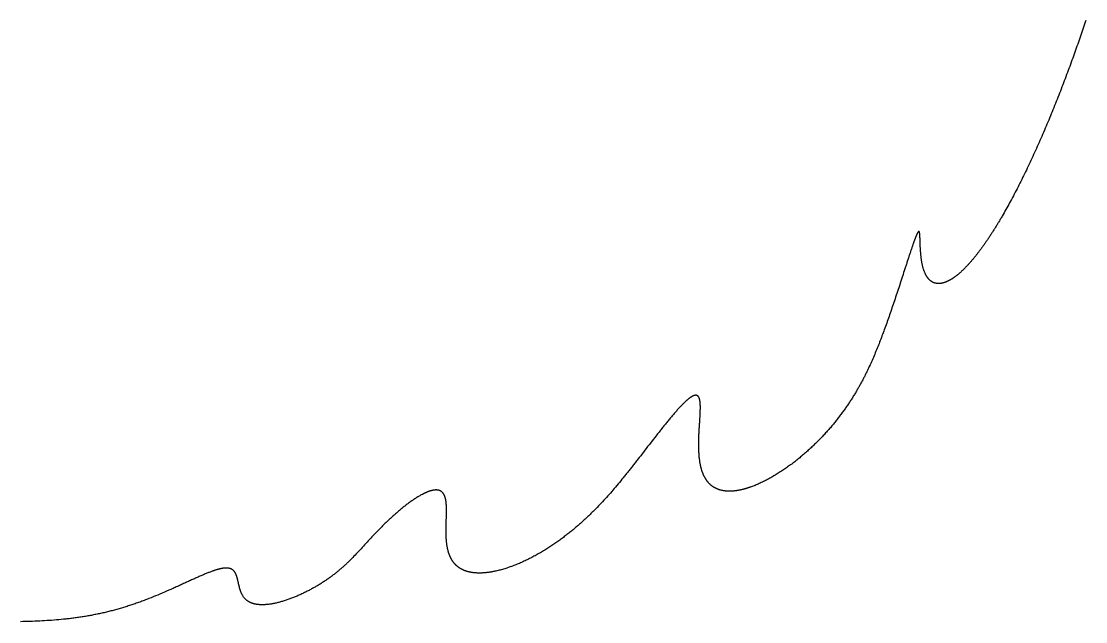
# Model space of a CAD drawing. Header units: millimetres. Extents: x -60 to 340, y -50 to 250.
# Drawn here: x 140.8 to 198.8, y 15.1 to 47.8 of the extents above; entities that cross this region are included whole.
import ezdxf

# ---------------------------------------------------------------- set-up
doc = ezdxf.new("R2010")
doc.units = ezdxf.units.MM
doc.header["$MEASUREMENT"] = 0
doc.layers.add('Ebene 1', color=7, linetype='Continuous', lineweight=0)

# ---------------------------------------------------------------- blocks, each defined once
blk = doc.blocks.new('Block_0')
at = {"layer": 'Ebene 1', "color": 18, "lineweight": 25, "true_color": 0x000000}
blk.add_lwpolyline([(198.757, 47.872), (198.722, 47.766), (198.687, 47.66), (198.652, 47.554), (198.616, 47.447), (198.58, 47.34), (198.544, 47.232), (198.507, 47.125), (198.471, 47.017), (198.433, 46.908), (198.396, 46.8), (198.358, 46.691), (198.32, 46.582), (198.282, 46.472), (198.244, 46.363), (198.205, 46.253), (198.166, 46.143), (198.127, 46.032), (198.087, 45.922), (198.047, 45.811), (198.007, 45.7), (197.967, 45.589), (197.926, 45.478), (197.885, 45.366), (197.844, 45.255), (197.803, 45.143), (197.761, 45.031), (197.719, 44.919), (197.677, 44.807), (197.634, 44.695), (197.592, 44.582), (197.549, 44.47), (197.506, 44.357), (197.462, 44.245), (197.419, 44.132), (197.375, 44.019), (197.331, 43.907), (197.287, 43.794), (197.242, 43.681), (197.198, 43.568), (197.153, 43.456), (197.108, 43.343), (197.062, 43.231), (197.017, 43.118), (196.971, 43.005), (196.925, 42.893), (196.879, 42.781), (196.833, 42.669), (196.786, 42.556), (196.74, 42.444), (196.693, 42.333), (196.646, 42.221), (196.598, 42.109), (196.551, 41.998), (196.504, 41.887), (196.456, 41.776), (196.408, 41.665), (196.36, 41.555), (196.312, 41.445), (196.263, 41.335), (196.215, 41.225), (196.166, 41.116), (196.118, 41.007), (196.069, 40.898), (196.02, 40.789), (195.97, 40.681), (195.921, 40.574), (195.872, 40.466), (195.822, 40.359), (195.773, 40.253), (195.723, 40.146), (195.673, 40.041), (195.623, 39.935), (195.573, 39.83), (195.523, 39.726), (195.473, 39.622), (195.423, 39.518), (195.372, 39.415), (195.322, 39.313), (195.271, 39.211), (195.221, 39.11), (195.17, 39.009), (195.12, 38.909), (195.069, 38.809), (195.018, 38.71), (194.967, 38.611), (194.917, 38.513), (194.866, 38.416), (194.815, 38.32), (194.764, 38.224), (194.713, 38.128), (194.662, 38.034), (194.611, 37.94), (194.56, 37.847), (194.509, 37.754), (194.458, 37.662), (194.407, 37.572), (194.357, 37.481), (194.306, 37.392), (194.255, 37.303), (194.204, 37.215), (194.179, 37.172), (194.153, 37.128), (194.128, 37.085), (194.102, 37.042), (194.077, 36.999), (194.052, 36.957), (194.026, 36.914), (194.001, 36.872), (193.976, 36.83), (193.951, 36.788), (193.925, 36.747), (193.9, 36.705), (193.875, 36.664), (193.85, 36.623), (193.824, 36.583), (193.799, 36.542), (193.774, 36.502), (193.749, 36.462), (193.724, 36.422), (193.699, 36.383), (193.674, 36.343), (193.649, 36.304), (193.624, 36.266), (193.599, 36.227), (193.574, 36.189), (193.549, 36.15), (193.524, 36.112), (193.499, 36.075), (193.474, 36.037), (193.449, 36), (193.424, 35.963), (193.399, 35.927), (193.375, 35.89), (193.35, 35.854), (193.325, 35.818), (193.301, 35.782), (193.276, 35.747), (193.251, 35.712), (193.227, 35.677), (193.202, 35.642), (193.178, 35.608), (193.153, 35.573), (193.129, 35.539), (193.105, 35.506), (193.08, 35.472), (193.056, 35.439), (193.032, 35.406), (193.007, 35.374), (192.983, 35.341), (192.959, 35.309), (192.935, 35.277), (192.911, 35.246), (192.887, 35.214), (192.863, 35.183), (192.839, 35.153), (192.815, 35.122), (192.791, 35.092), (192.768, 35.062), (192.744, 35.032), (192.72, 35.003), (192.697, 34.974), (192.673, 34.945), (192.649, 34.916), (192.626, 34.888), (192.603, 34.86), (192.579, 34.832), (192.556, 34.805), (192.533, 34.778), (192.509, 34.751), (192.486, 34.724), (192.463, 34.698), (192.44, 34.672), (192.417, 34.646), (192.394, 34.621), (192.371, 34.595), (192.349, 34.57), (192.326, 34.546), (192.303, 34.522), (192.28, 34.498), (192.258, 34.474), (192.235, 34.45), (192.213, 34.427), (192.191, 34.404), (192.168, 34.382), (192.146, 34.359), (192.124, 34.337), (192.102, 34.316), (192.08, 34.294), (192.058, 34.273), (192.036, 34.252), (192.014, 34.232), (191.992, 34.212), (191.971, 34.192), (191.949, 34.172), (191.928, 34.153), (191.906, 34.134), (191.885, 34.115), (191.864, 34.097), (191.842, 34.079), (191.821, 34.061), (191.8, 34.043), (191.779, 34.026), (191.758, 34.009), (191.737, 33.993), (191.717, 33.976), (191.696, 33.96), (191.676, 33.945), (191.655, 33.929), (191.635, 33.914), (191.614, 33.899), (191.594, 33.885), (191.574, 33.871), (191.554, 33.857), (191.534, 33.843), (191.514, 33.83), (191.494, 33.817), (191.475, 33.804), (191.455, 33.792), (191.435, 33.78), (191.416, 33.768), (191.397, 33.757), (191.377, 33.746), (191.358, 33.735), (191.339, 33.724), (191.32, 33.714), (191.301, 33.704), (191.283, 33.695), (191.264, 33.685), (191.245, 33.676), (191.227, 33.668), (191.209, 33.659), (191.19, 33.651), (191.172, 33.643), (191.154, 33.636), (191.136, 33.629), (191.118, 33.622), (191.101, 33.615), (191.083, 33.609), (191.065, 33.603), (191.048, 33.597), (191.031, 33.592), (191.013, 33.587), (190.996, 33.582), (190.979, 33.578), (190.962, 33.573), (190.946, 33.569), (190.929, 33.566), (190.912, 33.563), (190.896, 33.56), (190.88, 33.557), (190.863, 33.555), (190.847, 33.552), (190.831, 33.551), (190.816, 33.549), (190.8, 33.548), (190.784, 33.547), (190.769, 33.546), (190.753, 33.546), (190.738, 33.546), (190.723, 33.546), (190.708, 33.547), (190.693, 33.547), (190.678, 33.548), (190.663, 33.55), (190.649, 33.551), (190.634, 33.553), (190.62, 33.556), (190.606, 33.558), (190.591, 33.561), (190.577, 33.564), (190.564, 33.567), (190.55, 33.571), (190.536, 33.575), (190.523, 33.579), (190.509, 33.583), (190.496, 33.588), (190.483, 33.593), (190.47, 33.598), (190.457, 33.604), (190.444, 33.609), (190.432, 33.615), (190.419, 33.622), (190.407, 33.628), (190.395, 33.635), (190.383, 33.642), (190.371, 33.649), (190.359, 33.657), (190.347, 33.665), (190.335, 33.673), (190.324, 33.681), (190.313, 33.69), (190.301, 33.699), (190.29, 33.708), (190.279, 33.717), (190.268, 33.727), (190.258, 33.736), (190.247, 33.747), (190.237, 33.757), (190.226, 33.767), (190.216, 33.778), (190.206, 33.789), (190.196, 33.8), (190.186, 33.812), (190.177, 33.823), (190.167, 33.835), (190.158, 33.847), (190.148, 33.859), (190.139, 33.872), (190.13, 33.885), (190.121, 33.898), (190.112, 33.911), (190.104, 33.924), (190.095, 33.938), (190.087, 33.951), (190.078, 33.965), (190.07, 33.979), (190.062, 33.994), (190.054, 34.008), (190.046, 34.023), (190.038, 34.038), (190.031, 34.053), (190.023, 34.068), (190.016, 34.084), (190.009, 34.099), (190.002, 34.115), (189.995, 34.131), (189.981, 34.163), (189.968, 34.196), (189.956, 34.23), (189.943, 34.264), (189.932, 34.299), (189.92, 34.334), (189.909, 34.37), (189.899, 34.406), (189.889, 34.443), (189.88, 34.48), (189.87, 34.518), (189.862, 34.556), (189.853, 34.594), (189.845, 34.632), (189.838, 34.671), (189.831, 34.71), (189.824, 34.75), (189.817, 34.789), (189.811, 34.829), (189.805, 34.869), (189.8, 34.909), (189.795, 34.949), (189.79, 34.989), (189.785, 35.029), (189.781, 35.069), (189.777, 35.108), (189.773, 35.148), (189.77, 35.188), (189.766, 35.228), (189.763, 35.267), (189.76, 35.306), (189.758, 35.345), (189.755, 35.384), (189.753, 35.422), (189.751, 35.46), (189.749, 35.497), (189.747, 35.535), (189.746, 35.571), (189.744, 35.608), (189.743, 35.643), (189.741, 35.679), (189.74, 35.713), (189.739, 35.747), (189.738, 35.781), (189.737, 35.814), (189.736, 35.846), (189.735, 35.877), (189.734, 35.908), (189.733, 35.938), (189.732, 35.967), (189.731, 35.982), (189.731, 35.996), (189.73, 36.01), (189.73, 36.023), (189.729, 36.037), (189.729, 36.05), (189.728, 36.063), (189.728, 36.076), (189.727, 36.088), (189.726, 36.101), (189.726, 36.113), (189.725, 36.125), (189.725, 36.136), (189.724, 36.148), (189.723, 36.159), (189.722, 36.17), (189.722, 36.18), (189.721, 36.191), (189.72, 36.201), (189.719, 36.211), (189.719, 36.221), (189.718, 36.23), (189.717, 36.239), (189.716, 36.248), (189.715, 36.257), (189.714, 36.265), (189.713, 36.273), (189.712, 36.281), (189.711, 36.288), (189.709, 36.296), (189.708, 36.303), (189.707, 36.309), (189.706, 36.316), (189.704, 36.322), (189.703, 36.328), (189.702, 36.333), (189.7, 36.339), (189.699, 36.344), (189.697, 36.348), (189.695, 36.353), (189.694, 36.357), (189.692, 36.361), (189.69, 36.364), (189.689, 36.368), (189.687, 36.371), (189.685, 36.373), (189.683, 36.376), (189.681, 36.378), (189.679, 36.38), (189.677, 36.381), (189.675, 36.382), (189.672, 36.383), (189.67, 36.384), (189.668, 36.384), (189.665, 36.384), (189.663, 36.384), (189.66, 36.383), (189.658, 36.382), (189.655, 36.381), (189.653, 36.38), (189.65, 36.378), (189.647, 36.376), (189.644, 36.373), (189.641, 36.371), (189.638, 36.368), (189.635, 36.365), (189.632, 36.361), (189.629, 36.357), (189.626, 36.353), (189.623, 36.348), (189.619, 36.344), (189.616, 36.339), (189.612, 36.333), (189.609, 36.328), (189.605, 36.322), (189.602, 36.315), (189.598, 36.309), (189.594, 36.302), (189.59, 36.295), (189.586, 36.288), (189.583, 36.28), (189.578, 36.272), (189.574, 36.264), (189.57, 36.255), (189.566, 36.246), (189.562, 36.237), (189.557, 36.228), (189.553, 36.218), (189.549, 36.208), (189.544, 36.198), (189.54, 36.188), (189.535, 36.177), (189.53, 36.166), (189.525, 36.155), (189.521, 36.143), (189.516, 36.131), (189.511, 36.119), (189.506, 36.107), (189.501, 36.095), (189.496, 36.082), (189.491, 36.069), (189.485, 36.055), (189.48, 36.042), (189.475, 36.028), (189.469, 36.014), (189.464, 36), (189.458, 35.985), (189.453, 35.97), (189.447, 35.955), (189.442, 35.94), (189.436, 35.925), (189.43, 35.909), (189.424, 35.893), (189.418, 35.877), (189.412, 35.861), (189.406, 35.844), (189.4, 35.827), (189.394, 35.81), (189.388, 35.793), (189.382, 35.776), (189.376, 35.758), (189.369, 35.74), (189.363, 35.722), (189.357, 35.704), (189.344, 35.667), (189.331, 35.629), (189.317, 35.591), (189.304, 35.551), (189.29, 35.511), (189.276, 35.471), (189.262, 35.429), (189.248, 35.387), (189.234, 35.345), (189.219, 35.302), (189.205, 35.258), (189.19, 35.213), (189.175, 35.169), (189.16, 35.123), (189.145, 35.077), (189.13, 35.031), (189.114, 34.984), (189.099, 34.937), (189.083, 34.89), (189.067, 34.842), (189.052, 34.793), (189.036, 34.745), (189.02, 34.696), (189.004, 34.646), (188.988, 34.597), (188.971, 34.547), (188.955, 34.497), (188.939, 34.447), (188.906, 34.346), (188.873, 34.244), (188.839, 34.141), (188.806, 34.039), (188.739, 33.832), (188.671, 33.626), (188.604, 33.419), (188.57, 33.317), (188.537, 33.214), (188.503, 33.112), (188.469, 33.011), (188.436, 32.91), (188.402, 32.809), (188.369, 32.71), (188.336, 32.61), (188.303, 32.512), (188.27, 32.414), (188.237, 32.317), (188.204, 32.221), (188.171, 32.125), (188.139, 32.03), (188.106, 31.936), (188.074, 31.843), (188.042, 31.75), (188.01, 31.658), (187.978, 31.567), (187.946, 31.477), (187.914, 31.387), (187.882, 31.298), (187.85, 31.21), (187.818, 31.122), (187.786, 31.035), (187.754, 30.948), (187.722, 30.862), (187.69, 30.777), (187.658, 30.692), (187.626, 30.607), (187.594, 30.523), (187.562, 30.439), (187.529, 30.355), (187.497, 30.272), (187.464, 30.189), (187.431, 30.106), (187.397, 30.024), (187.364, 29.941), (187.33, 29.859), (187.296, 29.776), (187.261, 29.694), (187.226, 29.611), (187.19, 29.528), (187.155, 29.446), (187.118, 29.363), (187.081, 29.28), (187.044, 29.197), (187.006, 29.113), (186.967, 29.029), (186.927, 28.945), (186.887, 28.861), (186.867, 28.818), (186.847, 28.776), (186.826, 28.733), (186.805, 28.691), (186.784, 28.648), (186.763, 28.605), (186.741, 28.562), (186.72, 28.519), (186.698, 28.476), (186.676, 28.433), (186.653, 28.39), (186.631, 28.346), (186.608, 28.303), (186.585, 28.259), (186.561, 28.215), (186.538, 28.171), (186.514, 28.127), (186.49, 28.083), (186.466, 28.039), (186.441, 27.995), (186.416, 27.95), (186.391, 27.905), (186.366, 27.861), (186.34, 27.816), (186.314, 27.771), (186.288, 27.726), (186.262, 27.681), (186.235, 27.636), (186.208, 27.59), (186.18, 27.545), (186.153, 27.499), (186.125, 27.453), (186.096, 27.407), (186.068, 27.362), (186.039, 27.315), (186.009, 27.269), (185.98, 27.223), (185.95, 27.177), (185.919, 27.13), (185.889, 27.084), (185.858, 27.037), (185.827, 26.99), (185.795, 26.943), (185.763, 26.896), (185.731, 26.849), (185.698, 26.802), (185.665, 26.755), (185.632, 26.708), (185.598, 26.66), (185.564, 26.613), (185.529, 26.565), (185.494, 26.518), (185.459, 26.47), (185.424, 26.422), (185.388, 26.374), (185.351, 26.326), (185.315, 26.279), (185.278, 26.231), (185.24, 26.183), (185.202, 26.135), (185.164, 26.087), (185.126, 26.038), (185.087, 25.99), (185.047, 25.942), (185.008, 25.894), (184.968, 25.846), (184.927, 25.798), (184.886, 25.749), (184.845, 25.701), (184.803, 25.653), (184.761, 25.605), (184.719, 25.557), (184.676, 25.509), (184.633, 25.461), (184.59, 25.412), (184.546, 25.364), (184.501, 25.317), (184.457, 25.269), (184.412, 25.221), (184.366, 25.173), (184.321, 25.125), (184.275, 25.078), (184.228, 25.03), (184.181, 24.983), (184.134, 24.935), (184.087, 24.888), (184.039, 24.841), (183.99, 24.794), (183.942, 24.747), (183.893, 24.7), (183.844, 24.654), (183.794, 24.607), (183.744, 24.561), (183.694, 24.515), (183.643, 24.469), (183.592, 24.423), (183.541, 24.378), (183.489, 24.332), (183.438, 24.287), (183.385, 24.242), (183.333, 24.198), (183.28, 24.153), (183.227, 24.109), (183.174, 24.065), (183.12, 24.021), (183.066, 23.978), (183.012, 23.935), (182.958, 23.892), (182.904, 23.849), (182.849, 23.807), (182.794, 23.765), (182.738, 23.723), (182.683, 23.682), (182.627, 23.641), (182.571, 23.601), (182.515, 23.561), (182.459, 23.521), (182.403, 23.481), (182.346, 23.442), (182.29, 23.404), (182.233, 23.366), (182.176, 23.328), (182.119, 23.291), (182.062, 23.254), (182.004, 23.218), (181.947, 23.182), (181.89, 23.146), (181.832, 23.112), (181.775, 23.077), (181.717, 23.043), (181.66, 23.01), (181.602, 22.978), (181.545, 22.945), (181.487, 22.914), (181.429, 22.883), (181.372, 22.852), (181.315, 22.823), (181.257, 22.793), (181.2, 22.765), (181.143, 22.737), (181.085, 22.71), (181.028, 22.683), (180.972, 22.657), (180.915, 22.632), (180.858, 22.607), (180.802, 22.583), (180.746, 22.56), (180.689, 22.538), (180.634, 22.516), (180.578, 22.495), (180.523, 22.475), (180.495, 22.465), (180.467, 22.456), (180.44, 22.446), (180.412, 22.437), (180.385, 22.428), (180.358, 22.419), (180.331, 22.411), (180.303, 22.402), (180.276, 22.394), (180.249, 22.386), (180.223, 22.378), (180.196, 22.371), (180.169, 22.363), (180.142, 22.356), (180.116, 22.349), (180.089, 22.342), (180.063, 22.336), (180.036, 22.329), (180.01, 22.323), (179.984, 22.317), (179.958, 22.312), (179.932, 22.306), (179.906, 22.301), (179.88, 22.296), (179.855, 22.291), (179.829, 22.286), (179.804, 22.282), (179.778, 22.278), (179.753, 22.274), (179.728, 22.27), (179.703, 22.267), (179.678, 22.263), (179.653, 22.26), (179.628, 22.258), (179.604, 22.255), (179.579, 22.253), (179.555, 22.25), (179.531, 22.249), (179.507, 22.247), (179.483, 22.245), (179.459, 22.244), (179.435, 22.243), (179.411, 22.243), (179.388, 22.242), (179.365, 22.242), (179.341, 22.242), (179.318, 22.242), (179.295, 22.242), (179.272, 22.243), (179.25, 22.244), (179.227, 22.245), (179.205, 22.247), (179.182, 22.248), (179.16, 22.25), (179.138, 22.252), (179.116, 22.255), (179.095, 22.257), (179.073, 22.26), (179.051, 22.263), (179.03, 22.266), (179.009, 22.27), (178.988, 22.274), (178.967, 22.278), (178.946, 22.282), (178.926, 22.287), (178.906, 22.291), (178.885, 22.296), (178.865, 22.302), (178.845, 22.307), (178.825, 22.313), (178.806, 22.319), (178.786, 22.325), (178.767, 22.332), (178.748, 22.339), (178.729, 22.346), (178.71, 22.353), (178.692, 22.36), (178.673, 22.368), (178.655, 22.376), (178.637, 22.384), (178.619, 22.393), (178.601, 22.401), (178.583, 22.41), (178.566, 22.42), (178.548, 22.429), (178.531, 22.439), (178.514, 22.449), (178.497, 22.459), (178.481, 22.469), (178.464, 22.48), (178.448, 22.491), (178.432, 22.502), (178.416, 22.513), (178.4, 22.525), (178.385, 22.537), (178.369, 22.549), (178.354, 22.561), (178.339, 22.574), (178.324, 22.587), (178.309, 22.6), (178.295, 22.613), (178.281, 22.627), (178.266, 22.641), (178.252, 22.655), (178.239, 22.669), (178.225, 22.683), (178.212, 22.698), (178.198, 22.713), (178.185, 22.728), (178.172, 22.744), (178.16, 22.759), (178.147, 22.775), (178.135, 22.791), (178.123, 22.807), (178.111, 22.824), (178.099, 22.841), (178.087, 22.858), (178.076, 22.875), (178.064, 22.892), (178.053, 22.91), (178.042, 22.928), (178.032, 22.946), (178.021, 22.964), (178.011, 22.983), (178, 23.001), (177.99, 23.02), (177.98, 23.039), (177.971, 23.059), (177.961, 23.078), (177.952, 23.098), (177.943, 23.118), (177.934, 23.138), (177.925, 23.158), (177.916, 23.179), (177.908, 23.199), (177.9, 23.22), (177.891, 23.241), (177.883, 23.263), (177.876, 23.284), (177.868, 23.306), (177.861, 23.327), (177.853, 23.349), (177.846, 23.372), (177.839, 23.394), (177.833, 23.416), (177.826, 23.439), (177.819, 23.462), (177.813, 23.485), (177.807, 23.508), (177.801, 23.531), (177.795, 23.555), (177.79, 23.579), (177.784, 23.602), (177.779, 23.626), (177.773, 23.65), (177.768, 23.675), (177.764, 23.699), (177.759, 23.724), (177.75, 23.773), (177.741, 23.823), (177.733, 23.874), (177.726, 23.924), (177.719, 23.976), (177.713, 24.028), (177.707, 24.08), (177.702, 24.133), (177.697, 24.186), (177.693, 24.239), (177.69, 24.293), (177.686, 24.347), (177.683, 24.402), (177.681, 24.456), (177.679, 24.511), (177.677, 24.566), (177.676, 24.621), (177.675, 24.676), (177.675, 24.732), (177.675, 24.787), (177.675, 24.843), (177.676, 24.899), (177.676, 24.954), (177.678, 25.01), (177.679, 25.066), (177.68, 25.121), (177.682, 25.177), (177.684, 25.232), (177.687, 25.287), (177.689, 25.342), (177.692, 25.397), (177.694, 25.452), (177.697, 25.506), (177.7, 25.56), (177.703, 25.614), (177.706, 25.668), (177.71, 25.721), (177.713, 25.774), (177.716, 25.826), (177.72, 25.878), (177.723, 25.93), (177.726, 25.981), (177.729, 26.031), (177.733, 26.081), (177.736, 26.131), (177.739, 26.179), (177.742, 26.228), (177.745, 26.275), (177.747, 26.322), (177.75, 26.369), (177.752, 26.414), (177.754, 26.459), (177.756, 26.503), (177.757, 26.525), (177.758, 26.547), (177.759, 26.568), (177.76, 26.589), (177.76, 26.61), (177.761, 26.631), (177.762, 26.652), (177.762, 26.672), (177.762, 26.692), (177.763, 26.712), (177.763, 26.732), (177.763, 26.752), (177.763, 26.771), (177.764, 26.79), (177.764, 26.809), (177.763, 26.828), (177.763, 26.846), (177.763, 26.864), (177.763, 26.882), (177.762, 26.9), (177.762, 26.917), (177.761, 26.934), (177.76, 26.951), (177.76, 26.968), (177.759, 26.985), (177.758, 27.001), (177.757, 27.017), (177.755, 27.032), (177.754, 27.048), (177.753, 27.063), (177.751, 27.078), (177.75, 27.093), (177.748, 27.107), (177.746, 27.121), (177.744, 27.135), (177.742, 27.149), (177.74, 27.162), (177.738, 27.175), (177.736, 27.188), (177.733, 27.201), (177.731, 27.213), (177.728, 27.225), (177.725, 27.236), (177.722, 27.248), (177.719, 27.259), (177.716, 27.27), (177.713, 27.28), (177.709, 27.291), (177.706, 27.301), (177.702, 27.31), (177.698, 27.32), (177.694, 27.329), (177.69, 27.338), (177.686, 27.346), (177.682, 27.355), (177.677, 27.363), (177.673, 27.37), (177.668, 27.378), (177.663, 27.385), (177.658, 27.391), (177.653, 27.398), (177.648, 27.404), (177.643, 27.41), (177.637, 27.416), (177.632, 27.421), (177.626, 27.426), (177.62, 27.431), (177.614, 27.435), (177.608, 27.439), (177.602, 27.443), (177.595, 27.446), (177.589, 27.45), (177.582, 27.453), (177.575, 27.455), (177.568, 27.458), (177.561, 27.46), (177.554, 27.461), (177.546, 27.463), (177.539, 27.464), (177.531, 27.465), (177.523, 27.465), (177.515, 27.465), (177.507, 27.465), (177.499, 27.465), (177.491, 27.464), (177.482, 27.463), (177.474, 27.462), (177.465, 27.461), (177.456, 27.459), (177.447, 27.457), (177.438, 27.454), (177.428, 27.452), (177.419, 27.449), (177.409, 27.445), (177.399, 27.442), (177.39, 27.438), (177.38, 27.434), (177.369, 27.429), (177.359, 27.425), (177.349, 27.42), (177.338, 27.414), (177.328, 27.409), (177.317, 27.403), (177.306, 27.397), (177.295, 27.391), (177.284, 27.384), (177.272, 27.377), (177.261, 27.37), (177.249, 27.362), (177.237, 27.355), (177.226, 27.347), (177.214, 27.338), (177.202, 27.33), (177.189, 27.321), (177.177, 27.312), (177.165, 27.303), (177.152, 27.293), (177.139, 27.283), (177.126, 27.273), (177.113, 27.263), (177.1, 27.252), (177.087, 27.241), (177.074, 27.23), (177.06, 27.219), (177.047, 27.207), (177.033, 27.195), (177.019, 27.183), (177.006, 27.171), (176.992, 27.158), (176.977, 27.146), (176.963, 27.133), (176.949, 27.119), (176.934, 27.106), (176.92, 27.092), (176.905, 27.078), (176.891, 27.064), (176.876, 27.05), (176.861, 27.035), (176.846, 27.02), (176.83, 27.005), (176.815, 26.99), (176.8, 26.975), (176.784, 26.959), (176.769, 26.943), (176.753, 26.927), (176.737, 26.911), (176.722, 26.894), (176.706, 26.878), (176.69, 26.861), (176.673, 26.844), (176.657, 26.827), (176.641, 26.809), (176.625, 26.792), (176.608, 26.774), (176.575, 26.738), (176.541, 26.701), (176.508, 26.663), (176.473, 26.625), (176.439, 26.586), (176.404, 26.547), (176.369, 26.507), (176.334, 26.466), (176.298, 26.425), (176.263, 26.383), (176.227, 26.341), (176.19, 26.298), (176.154, 26.254), (176.117, 26.211), (176.081, 26.166), (176.044, 26.122), (176.006, 26.076), (175.969, 26.031), (175.931, 25.985), (175.894, 25.939), (175.856, 25.892), (175.818, 25.845), (175.78, 25.798), (175.742, 25.75), (175.703, 25.703), (175.665, 25.655), (175.627, 25.606), (175.588, 25.558), (175.511, 25.46), (175.434, 25.362), (175.356, 25.263), (175.279, 25.164), (175.201, 25.065), (175.046, 24.866), (174.969, 24.767), (174.892, 24.667), (174.816, 24.568), (174.739, 24.47), (174.663, 24.371), (174.587, 24.273), (174.512, 24.176), (174.437, 24.079), (174.362, 23.983), (174.325, 23.936), (174.288, 23.888), (174.251, 23.841), (174.214, 23.793), (174.177, 23.746), (174.14, 23.7), (174.104, 23.653), (174.067, 23.607), (174.031, 23.56), (173.994, 23.514), (173.958, 23.468), (173.922, 23.423), (173.886, 23.377), (173.85, 23.332), (173.814, 23.287), (173.778, 23.242), (173.743, 23.198), (173.707, 23.153), (173.671, 23.109), (173.636, 23.065), (173.6, 23.021), (173.565, 22.978), (173.53, 22.934), (173.494, 22.891), (173.424, 22.805), (173.354, 22.72), (173.284, 22.636), (173.214, 22.552), (173.144, 22.469), (173.074, 22.387), (173.004, 22.306), (172.934, 22.225), (172.863, 22.144), (172.793, 22.064), (172.722, 21.985), (172.652, 21.906), (172.58, 21.828), (172.509, 21.75), (172.437, 21.672), (172.364, 21.594), (172.291, 21.517), (172.218, 21.44), (172.144, 21.364), (172.069, 21.287), (171.993, 21.211), (171.955, 21.173), (171.917, 21.135), (171.878, 21.097), (171.839, 21.059), (171.8, 21.021), (171.761, 20.983), (171.722, 20.945), (171.682, 20.907), (171.642, 20.869), (171.602, 20.831), (171.561, 20.793), (171.521, 20.755), (171.48, 20.717), (171.438, 20.679), (171.397, 20.641), (171.355, 20.603), (171.313, 20.565), (171.27, 20.527), (171.228, 20.489), (171.185, 20.451), (171.141, 20.413), (171.098, 20.375), (171.054, 20.337), (171.009, 20.299), (170.965, 20.261), (170.919, 20.223), (170.874, 20.185), (170.828, 20.147), (170.782, 20.109), (170.736, 20.071), (170.689, 20.033), (170.642, 19.995), (170.595, 19.957), (170.547, 19.919), (170.498, 19.881), (170.45, 19.844), (170.401, 19.806), (170.351, 19.768), (170.302, 19.73), (170.252, 19.692), (170.201, 19.655), (170.15, 19.617), (170.099, 19.58), (170.047, 19.543), (169.995, 19.505), (169.943, 19.468), (169.89, 19.431), (169.837, 19.394), (169.783, 19.357), (169.729, 19.321), (169.675, 19.284), (169.62, 19.248), (169.565, 19.212), (169.509, 19.176), (169.454, 19.14), (169.397, 19.104), (169.341, 19.069), (169.284, 19.034), (169.227, 18.999), (169.169, 18.965), (169.111, 18.93), (169.053, 18.896), (168.995, 18.862), (168.936, 18.829), (168.877, 18.796), (168.818, 18.763), (168.758, 18.73), (168.698, 18.698), (168.638, 18.666), (168.578, 18.635), (168.517, 18.604), (168.457, 18.573), (168.396, 18.543), (168.335, 18.513), (168.274, 18.483), (168.212, 18.454), (168.151, 18.426), (168.089, 18.398), (168.028, 18.37), (167.966, 18.343), (167.904, 18.316), (167.842, 18.29), (167.78, 18.265), (167.719, 18.24), (167.657, 18.215), (167.595, 18.191), (167.533, 18.168), (167.471, 18.145), (167.409, 18.123), (167.348, 18.102), (167.286, 18.081), (167.225, 18.06), (167.164, 18.041), (167.103, 18.022), (167.042, 18.003), (166.981, 17.986), (166.92, 17.969), (166.86, 17.952), (166.8, 17.937), (166.74, 17.922), (166.681, 17.908), (166.621, 17.894), (166.592, 17.888), (166.562, 17.882), (166.533, 17.876), (166.504, 17.87), (166.475, 17.864), (166.446, 17.859), (166.417, 17.854), (166.388, 17.848), (166.359, 17.844), (166.33, 17.839), (166.302, 17.834), (166.273, 17.83), (166.245, 17.826), (166.216, 17.822), (166.188, 17.818), (166.16, 17.815), (166.132, 17.812), (166.104, 17.809), (166.077, 17.806), (166.049, 17.803), (166.021, 17.801), (165.994, 17.798), (165.967, 17.796), (165.94, 17.794), (165.913, 17.793), (165.886, 17.791), (165.859, 17.79), (165.833, 17.789), (165.806, 17.788), (165.78, 17.788), (165.754, 17.787), (165.728, 17.787), (165.702, 17.787), (165.676, 17.788), (165.65, 17.788), (165.625, 17.789), (165.6, 17.79), (165.574, 17.791), (165.549, 17.793), (165.525, 17.794), (165.5, 17.796), (165.475, 17.798), (165.451, 17.8), (165.427, 17.803), (165.403, 17.806), (165.379, 17.808), (165.355, 17.812), (165.332, 17.815), (165.308, 17.819), (165.285, 17.822), (165.262, 17.827), (165.239, 17.831), (165.217, 17.835), (165.194, 17.84), (165.172, 17.845), (165.15, 17.85), (165.128, 17.856), (165.106, 17.861), (165.085, 17.867), (165.063, 17.873), (165.042, 17.88), (165.021, 17.886), (165, 17.893), (164.98, 17.9), (164.959, 17.907), (164.939, 17.915), (164.919, 17.922), (164.899, 17.93), (164.879, 17.938), (164.86, 17.947), (164.841, 17.955), (164.822, 17.964), (164.803, 17.973), (164.784, 17.982), (164.766, 17.992), (164.748, 18.002), (164.73, 18.011), (164.712, 18.022), (164.694, 18.032), (164.677, 18.043), (164.66, 18.053), (164.643, 18.064), (164.626, 18.076), (164.609, 18.087), (164.593, 18.099), (164.577, 18.111), (164.561, 18.123), (164.545, 18.135), (164.529, 18.148), (164.514, 18.161), (164.499, 18.174), (164.484, 18.187), (164.469, 18.2), (164.455, 18.214), (164.441, 18.228), (164.427, 18.242), (164.413, 18.256), (164.399, 18.27), (164.386, 18.285), (164.373, 18.3), (164.36, 18.315), (164.347, 18.33), (164.334, 18.346), (164.322, 18.361), (164.31, 18.377), (164.298, 18.393), (164.286, 18.409), (164.274, 18.426), (164.263, 18.443), (164.252, 18.459), (164.241, 18.476), (164.23, 18.494), (164.22, 18.511), (164.21, 18.529), (164.199, 18.546), (164.19, 18.564), (164.18, 18.582), (164.17, 18.601), (164.161, 18.619), (164.152, 18.638), (164.143, 18.657), (164.134, 18.676), (164.126, 18.695), (164.118, 18.714), (164.11, 18.734), (164.102, 18.753), (164.094, 18.773), (164.086, 18.793), (164.079, 18.813), (164.072, 18.833), (164.065, 18.854), (164.058, 18.874), (164.051, 18.895), (164.045, 18.916), (164.039, 18.937), (164.033, 18.958), (164.027, 18.979), (164.021, 19.001), (164.016, 19.022), (164.01, 19.044), (164.005, 19.066), (164, 19.088), (163.995, 19.11), (163.99, 19.132), (163.981, 19.177), (163.973, 19.222), (163.965, 19.267), (163.958, 19.313), (163.952, 19.36), (163.946, 19.406), (163.94, 19.453), (163.935, 19.501), (163.931, 19.548), (163.927, 19.596), (163.924, 19.645), (163.921, 19.693), (163.918, 19.742), (163.916, 19.79), (163.914, 19.839), (163.913, 19.888), (163.912, 19.937), (163.911, 19.987), (163.911, 20.036), (163.91, 20.085), (163.91, 20.135), (163.911, 20.184), (163.911, 20.233), (163.912, 20.282), (163.914, 20.38), (163.917, 20.478), (163.918, 20.526), (163.919, 20.575), (163.921, 20.623), (163.922, 20.67), (163.924, 20.718), (163.925, 20.765), (163.927, 20.812), (163.928, 20.858), (163.929, 20.904), (163.93, 20.95), (163.931, 20.995), (163.932, 21.04), (163.933, 21.084), (163.933, 21.128), (163.934, 21.171), (163.934, 21.214), (163.933, 21.256), (163.933, 21.298), (163.932, 21.339), (163.931, 21.379), (163.929, 21.419), (163.927, 21.458), (163.925, 21.496), (163.924, 21.515), (163.923, 21.534), (163.921, 21.553), (163.92, 21.571), (163.918, 21.589), (163.916, 21.607), (163.914, 21.625), (163.912, 21.642), (163.91, 21.66), (163.908, 21.677), (163.906, 21.694), (163.903, 21.711), (163.9, 21.728), (163.898, 21.744), (163.895, 21.76), (163.892, 21.776), (163.889, 21.792), (163.886, 21.808), (163.882, 21.823), (163.879, 21.838), (163.875, 21.853), (163.871, 21.868), (163.867, 21.882), (163.863, 21.897), (163.859, 21.911), (163.855, 21.924), (163.85, 21.938), (163.846, 21.951), (163.841, 21.964), (163.836, 21.977), (163.831, 21.99), (163.826, 22.003), (163.82, 22.015), (163.815, 22.027), (163.809, 22.038), (163.803, 22.05), (163.797, 22.061), (163.791, 22.072), (163.785, 22.083), (163.778, 22.093), (163.772, 22.104), (163.765, 22.114), (163.758, 22.124), (163.751, 22.133), (163.743, 22.142), (163.736, 22.151), (163.728, 22.16), (163.721, 22.169), (163.713, 22.177), (163.705, 22.185), (163.696, 22.193), (163.688, 22.2), (163.679, 22.208), (163.671, 22.215), (163.662, 22.222), (163.652, 22.228), (163.643, 22.234), (163.634, 22.24), (163.624, 22.246), (163.614, 22.252), (163.605, 22.257), (163.594, 22.262), (163.584, 22.267), (163.574, 22.271), (163.563, 22.276), (163.552, 22.28), (163.541, 22.283), (163.53, 22.287), (163.519, 22.29), (163.508, 22.293), (163.496, 22.296), (163.484, 22.298), (163.472, 22.301), (163.46, 22.303), (163.448, 22.304), (163.436, 22.306), (163.423, 22.307), (163.411, 22.308), (163.398, 22.309), (163.385, 22.309), (163.372, 22.309), (163.358, 22.309), (163.345, 22.309), (163.331, 22.309), (163.317, 22.308), (163.303, 22.307), (163.289, 22.306), (163.275, 22.304), (163.261, 22.303), (163.246, 22.301), (163.231, 22.298), (163.217, 22.296), (163.202, 22.293), (163.187, 22.291), (163.171, 22.287), (163.156, 22.284), (163.14, 22.28), (163.125, 22.277), (163.109, 22.273), (163.093, 22.268), (163.077, 22.264), (163.061, 22.259), (163.044, 22.254), (163.028, 22.249), (163.011, 22.244), (162.995, 22.238), (162.978, 22.232), (162.961, 22.226), (162.944, 22.22), (162.927, 22.213), (162.909, 22.207), (162.892, 22.2), (162.875, 22.193), (162.857, 22.186), (162.839, 22.178), (162.821, 22.17), (162.803, 22.162), (162.785, 22.154), (162.767, 22.146), (162.749, 22.137), (162.73, 22.129), (162.712, 22.12), (162.693, 22.111), (162.675, 22.101), (162.656, 22.092), (162.637, 22.082), (162.618, 22.072), (162.599, 22.062), (162.561, 22.042), (162.522, 22.02), (162.483, 21.998), (162.444, 21.976), (162.404, 21.952), (162.365, 21.928), (162.325, 21.904), (162.284, 21.878), (162.244, 21.853), (162.203, 21.826), (162.162, 21.799), (162.121, 21.771), (162.08, 21.743), (162.038, 21.715), (161.997, 21.685), (161.955, 21.656), (161.913, 21.626), (161.871, 21.595), (161.83, 21.564), (161.788, 21.532), (161.745, 21.5), (161.703, 21.468), (161.661, 21.435), (161.619, 21.402), (161.577, 21.369), (161.535, 21.335), (161.493, 21.301), (161.451, 21.267), (161.409, 21.232), (161.367, 21.197), (161.326, 21.162), (161.284, 21.127), (161.243, 21.091), (161.201, 21.055), (161.16, 21.019), (161.119, 20.983), (161.078, 20.947), (161.037, 20.91), (160.996, 20.873), (160.956, 20.836), (160.915, 20.799), (160.875, 20.762), (160.835, 20.725), (160.795, 20.688), (160.756, 20.65), (160.716, 20.613), (160.677, 20.576), (160.638, 20.538), (160.6, 20.5), (160.561, 20.463), (160.523, 20.425), (160.485, 20.388), (160.447, 20.35), (160.409, 20.312), (160.372, 20.275), (160.335, 20.237), (160.298, 20.199), (160.261, 20.162), (160.225, 20.124), (160.189, 20.087), (160.153, 20.05), (160.117, 20.012), (160.081, 19.975), (160.046, 19.938), (160.011, 19.901), (159.976, 19.864), (159.941, 19.827), (159.906, 19.79), (159.872, 19.753), (159.804, 19.68), (159.736, 19.607), (159.669, 19.534), (159.603, 19.462), (159.537, 19.39), (159.472, 19.319), (159.407, 19.248), (159.342, 19.178), (159.277, 19.108), (159.213, 19.039), (159.149, 18.97), (159.085, 18.901), (159.021, 18.833), (158.956, 18.766), (158.891, 18.699), (158.827, 18.632), (158.761, 18.566), (158.696, 18.5), (158.629, 18.435), (158.562, 18.37), (158.529, 18.338), (158.495, 18.306), (158.461, 18.274), (158.427, 18.242), (158.392, 18.21), (158.357, 18.178), (158.322, 18.147), (158.287, 18.115), (158.252, 18.084), (158.216, 18.053), (158.181, 18.021), (158.144, 17.99), (158.108, 17.959), (158.071, 17.928), (158.034, 17.898), (157.997, 17.867), (157.96, 17.836), (157.922, 17.806), (157.884, 17.775), (157.845, 17.745), (157.807, 17.715), (157.768, 17.685), (157.728, 17.655), (157.688, 17.625), (157.648, 17.595), (157.608, 17.566), (157.567, 17.536), (157.526, 17.507), (157.485, 17.477), (157.443, 17.448), (157.401, 17.419), (157.359, 17.39), (157.316, 17.361), (157.273, 17.333), (157.23, 17.304), (157.186, 17.276), (157.142, 17.248), (157.097, 17.219), (157.053, 17.191), (157.007, 17.164), (156.962, 17.136), (156.916, 17.109), (156.87, 17.081), (156.824, 17.054), (156.778, 17.027), (156.731, 17), (156.683, 16.974), (156.636, 16.947), (156.588, 16.921), (156.54, 16.895), (156.492, 16.87), (156.444, 16.844), (156.395, 16.819), (156.346, 16.794), (156.297, 16.769), (156.248, 16.745), (156.198, 16.721), (156.149, 16.697), (156.099, 16.673), (156.049, 16.65), (155.999, 16.627), (155.949, 16.604), (155.898, 16.582), (155.848, 16.56), (155.797, 16.538), (155.747, 16.517), (155.696, 16.496), (155.646, 16.475), (155.595, 16.455), (155.545, 16.435), (155.494, 16.416), (155.443, 16.397), (155.393, 16.378), (155.343, 16.36), (155.292, 16.342), (155.242, 16.325), (155.192, 16.308), (155.142, 16.292), (155.092, 16.276), (155.042, 16.261), (154.993, 16.246), (154.944, 16.232), (154.895, 16.218), (154.846, 16.205), (154.797, 16.192), (154.749, 16.18), (154.701, 16.168), (154.653, 16.157), (154.606, 16.146), (154.559, 16.136), (154.512, 16.127), (154.465, 16.118), (154.419, 16.11), (154.374, 16.102), (154.329, 16.095), (154.284, 16.089), (154.24, 16.083), (154.196, 16.078), (154.152, 16.074), (154.131, 16.072), (154.109, 16.07), (154.088, 16.068), (154.067, 16.067), (154.046, 16.066), (154.025, 16.064), (154.004, 16.063), (153.984, 16.063), (153.963, 16.062), (153.943, 16.061), (153.923, 16.061), (153.903, 16.061), (153.883, 16.061), (153.863, 16.061), (153.843, 16.061), (153.824, 16.062), (153.804, 16.062), (153.785, 16.063), (153.766, 16.064), (153.747, 16.065), (153.728, 16.067), (153.71, 16.068), (153.691, 16.07), (153.673, 16.072), (153.655, 16.074), (153.637, 16.076), (153.619, 16.078), (153.601, 16.081), (153.584, 16.084), (153.566, 16.086), (153.549, 16.09), (153.532, 16.093), (153.515, 16.096), (153.499, 16.1), (153.482, 16.103), (153.466, 16.107), (153.45, 16.111), (153.434, 16.116), (153.418, 16.12), (153.402, 16.125), (153.386, 16.129), (153.371, 16.134), (153.356, 16.139), (153.341, 16.145), (153.326, 16.15), (153.311, 16.156), (153.297, 16.161), (153.283, 16.167), (153.268, 16.173), (153.254, 16.18), (153.241, 16.186), (153.227, 16.193), (153.214, 16.199), (153.2, 16.206), (153.187, 16.213), (153.174, 16.22), (153.162, 16.228), (153.149, 16.235), (153.137, 16.243), (153.124, 16.251), (153.112, 16.259), (153.1, 16.267), (153.089, 16.275), (153.077, 16.284), (153.066, 16.292), (153.055, 16.301), (153.044, 16.31), (153.033, 16.319), (153.022, 16.328), (153.011, 16.337), (153.001, 16.347), (152.991, 16.357), (152.981, 16.366), (152.971, 16.376), (152.961, 16.386), (152.952, 16.396), (152.942, 16.407), (152.933, 16.417), (152.924, 16.428), (152.915, 16.438), (152.898, 16.46), (152.881, 16.482), (152.865, 16.505), (152.85, 16.528), (152.835, 16.551), (152.821, 16.575), (152.807, 16.6), (152.794, 16.625), (152.781, 16.65), (152.769, 16.675), (152.757, 16.701), (152.746, 16.727), (152.735, 16.754), (152.725, 16.78), (152.715, 16.807), (152.706, 16.834), (152.696, 16.861), (152.688, 16.889), (152.679, 16.917), (152.671, 16.944), (152.663, 16.972), (152.656, 17), (152.649, 17.028), (152.641, 17.056), (152.635, 17.084), (152.621, 17.141), (152.609, 17.196), (152.597, 17.252), (152.585, 17.307), (152.579, 17.334), (152.572, 17.361), (152.566, 17.388), (152.56, 17.414), (152.554, 17.44), (152.548, 17.466), (152.541, 17.492), (152.534, 17.517), (152.527, 17.542), (152.52, 17.566), (152.513, 17.59), (152.506, 17.614), (152.498, 17.637), (152.49, 17.659), (152.481, 17.681), (152.472, 17.703), (152.463, 17.724), (152.454, 17.745), (152.444, 17.765), (152.434, 17.785), (152.423, 17.803), (152.412, 17.822), (152.4, 17.84), (152.388, 17.857), (152.382, 17.865), (152.376, 17.873), (152.369, 17.881), (152.363, 17.889), (152.356, 17.897), (152.349, 17.904), (152.342, 17.911), (152.335, 17.919), (152.328, 17.926), (152.321, 17.932), (152.313, 17.939), (152.305, 17.946), (152.298, 17.952), (152.29, 17.958), (152.282, 17.964), (152.273, 17.97), (152.265, 17.975), (152.257, 17.981), (152.248, 17.986), (152.239, 17.991), (152.23, 17.996), (152.221, 18.001), (152.212, 18.005), (152.202, 18.01), (152.193, 18.014), (152.183, 18.018), (152.173, 18.022), (152.163, 18.025), (152.153, 18.029), (152.143, 18.032), (152.132, 18.035), (152.121, 18.038), (152.111, 18.041), (152.1, 18.043), (152.088, 18.046), (152.077, 18.048), (152.066, 18.05), (152.054, 18.052), (152.042, 18.053), (152.03, 18.055), (152.018, 18.056), (152.006, 18.057), (151.993, 18.058), (151.981, 18.058), (151.968, 18.059), (151.955, 18.059), (151.942, 18.059), (151.928, 18.059), (151.915, 18.059), (151.901, 18.059), (151.887, 18.058), (151.873, 18.057), (151.859, 18.056), (151.845, 18.055), (151.83, 18.054), (151.816, 18.053), (151.801, 18.051), (151.786, 18.049), (151.771, 18.047), (151.756, 18.045), (151.74, 18.043), (151.724, 18.04), (151.709, 18.037), (151.693, 18.035), (151.677, 18.032), (151.66, 18.028), (151.644, 18.025), (151.627, 18.021), (151.61, 18.018), (151.593, 18.014), (151.576, 18.01), (151.559, 18.006), (151.542, 18.001), (151.524, 17.997), (151.506, 17.992), (151.488, 17.987), (151.47, 17.982), (151.452, 17.977), (151.434, 17.972), (151.415, 17.966), (151.396, 17.961), (151.377, 17.955), (151.358, 17.949), (151.339, 17.943), (151.32, 17.937), (151.3, 17.93), (151.281, 17.924), (151.261, 17.917), (151.241, 17.91), (151.221, 17.903), (151.201, 17.896), (151.18, 17.889), (151.16, 17.882), (151.139, 17.874), (151.097, 17.859), (151.055, 17.843), (151.012, 17.826), (150.968, 17.81), (150.924, 17.792), (150.879, 17.774), (150.834, 17.756), (150.788, 17.737), (150.742, 17.718), (150.695, 17.698), (150.648, 17.678), (150.6, 17.657), (150.552, 17.637), (150.503, 17.615), (150.454, 17.594), (150.404, 17.572), (150.354, 17.549), (150.303, 17.527), (150.252, 17.504), (150.201, 17.481), (150.149, 17.457), (150.097, 17.434), (150.044, 17.41), (149.991, 17.385), (149.937, 17.361), (149.884, 17.336), (149.829, 17.312), (149.775, 17.287), (149.72, 17.261), (149.665, 17.236), (149.609, 17.211), (149.553, 17.185), (149.497, 17.159), (149.441, 17.134), (149.384, 17.108), (149.327, 17.082), (149.27, 17.056), (149.212, 17.03), (149.155, 17.004), (149.097, 16.977), (149.039, 16.951), (148.98, 16.925), (148.921, 16.899), (148.863, 16.873), (148.803, 16.847), (148.685, 16.795), (148.565, 16.743), (148.445, 16.691), (148.325, 16.64), (148.203, 16.59), (148.082, 16.539), (147.959, 16.49), (147.837, 16.441), (147.714, 16.393), (147.652, 16.369), (147.591, 16.345), (147.529, 16.321), (147.467, 16.298), (147.405, 16.275), (147.343, 16.252), (147.281, 16.229), (147.219, 16.207), (147.157, 16.185), (147.095, 16.163), (147.032, 16.141), (146.97, 16.119), (146.908, 16.098), (146.845, 16.077), (146.783, 16.056), (146.72, 16.035), (146.658, 16.015), (146.595, 15.994), (146.533, 15.975), (146.47, 15.955), (146.408, 15.935), (146.345, 15.916), (146.282, 15.897), (146.22, 15.879), (146.157, 15.86), (146.094, 15.842), (146.031, 15.824), (145.969, 15.807), (145.906, 15.789), (145.843, 15.772), (145.78, 15.755), (145.717, 15.739), (145.655, 15.723), (145.592, 15.707), (145.529, 15.691), (145.466, 15.675), (145.403, 15.66), (145.34, 15.645), (145.277, 15.63), (145.214, 15.616), (145.152, 15.602), (145.089, 15.588), (145.026, 15.574), (144.963, 15.561), (144.9, 15.547), (144.837, 15.535), (144.774, 15.522), (144.711, 15.51), (144.648, 15.497), (144.585, 15.485), (144.521, 15.474), (144.458, 15.462), (144.395, 15.451), (144.332, 15.44), (144.269, 15.43), (144.206, 15.419), (144.143, 15.409), (144.079, 15.399), (144.016, 15.389), (143.953, 15.38), (143.89, 15.37), (143.826, 15.361), (143.763, 15.353), (143.7, 15.344), (143.636, 15.335), (143.573, 15.327), (143.509, 15.319), (143.446, 15.312), (143.382, 15.304), (143.318, 15.297), (143.255, 15.289), (143.191, 15.282), (143.064, 15.269), (142.936, 15.257), (142.808, 15.245), (142.68, 15.234), (142.551, 15.223), (142.423, 15.213), (142.294, 15.204), (142.165, 15.196), (142.035, 15.188), (141.906, 15.181), (141.776, 15.174), (141.645, 15.168), (141.515, 15.162), (141.384, 15.157), (141.252, 15.153), (141.12, 15.149), (140.988, 15.145), (140.856, 15.142), (140.723, 15.139)], dxfattribs=at)

msp = doc.modelspace()

# ---------------------------------------------------------------- block references
at = {"layer": 'Ebene 1'}
msp.add_blockref('Block_0', (0, 0), dxfattribs=at)

doc.saveas('drawing.dxf')
